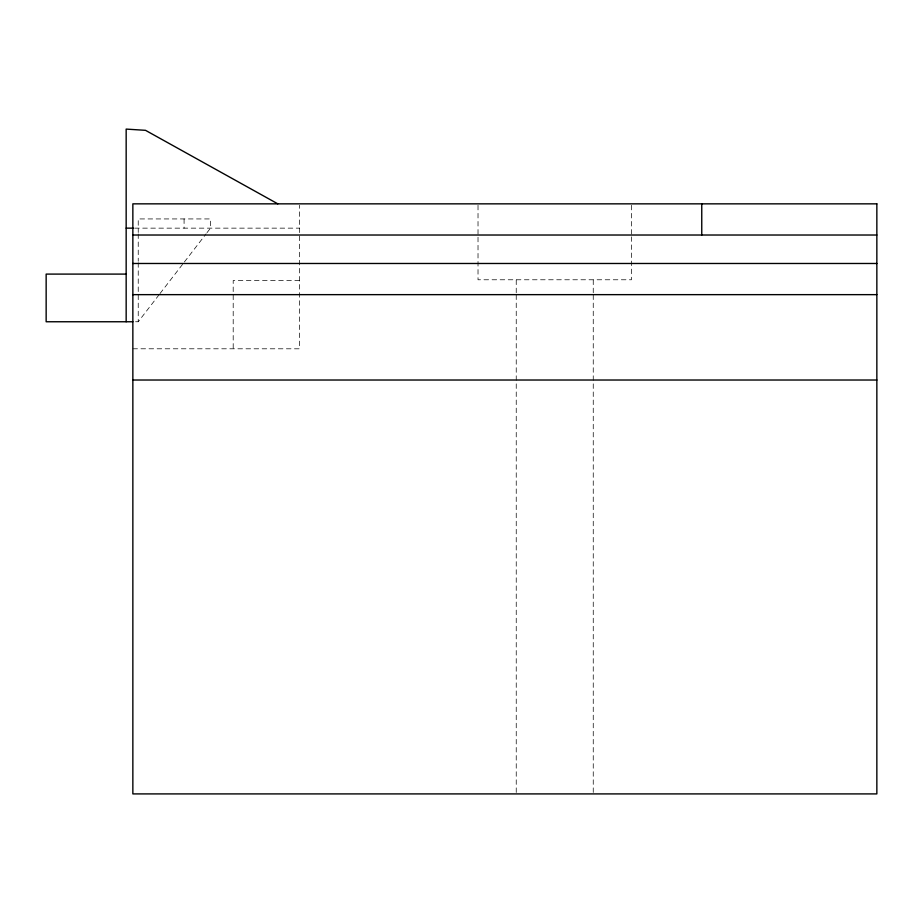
<?xml version="1.0" encoding="UTF-8"?>
<svg xmlns="http://www.w3.org/2000/svg" width="923" height="923" viewBox="0 0 923 923"><rect width="100%" height="100%" fill="white"/><g stroke="black" fill="none" stroke-linecap="round" stroke-linejoin="round"><path stroke-width="0.69" stroke-dasharray="4.62 3.46" d="M516.234 792.476L516.234 294.172M516.234 292.741L516.234 279.773M593.247 792.476L593.247 294.172M593.247 292.741L593.247 279.773M135.554 321.758L138.231 321.758L159.137 294.691M160.002 293.56L183.515 263.113M184.381 261.982L206.152 233.784M207.017 232.654L210.502 228.143L210.467 218.936L138.231 218.936L138.231 232.469M134.631 228.143L299.456 228.143M299.456 280.534L233.196 280.534L233.196 348.79M132.866 348.79L299.456 348.802L299.444 205.264M631.459 205.287L631.459 235.365M631.459 236.796L631.459 279.773L478.022 279.773L478.022 236.796M478.022 205.287L478.022 235.365M184.081 218.936L184.081 228.143M138.231 233.9L138.231 261.267M138.231 262.709L138.231 321.758"/><path stroke-width="1.38" d="M126.163 228.143L133.224 228.143M132.854 235.019L876.85 235.019M132.854 263.482L876.85 263.482M126.163 274.096L46.15 274.096L46.15 321.758L132.866 321.758M132.854 294.645L876.85 294.645M132.854 380.022L876.85 380.022M277.811 203.845L145.511 130.328L126.163 129.093L126.163 321.758M701.757 203.845L701.757 235.019M876.85 203.845L132.854 203.845L132.854 793.907L876.85 793.907L876.85 203.845"/></g></svg>
